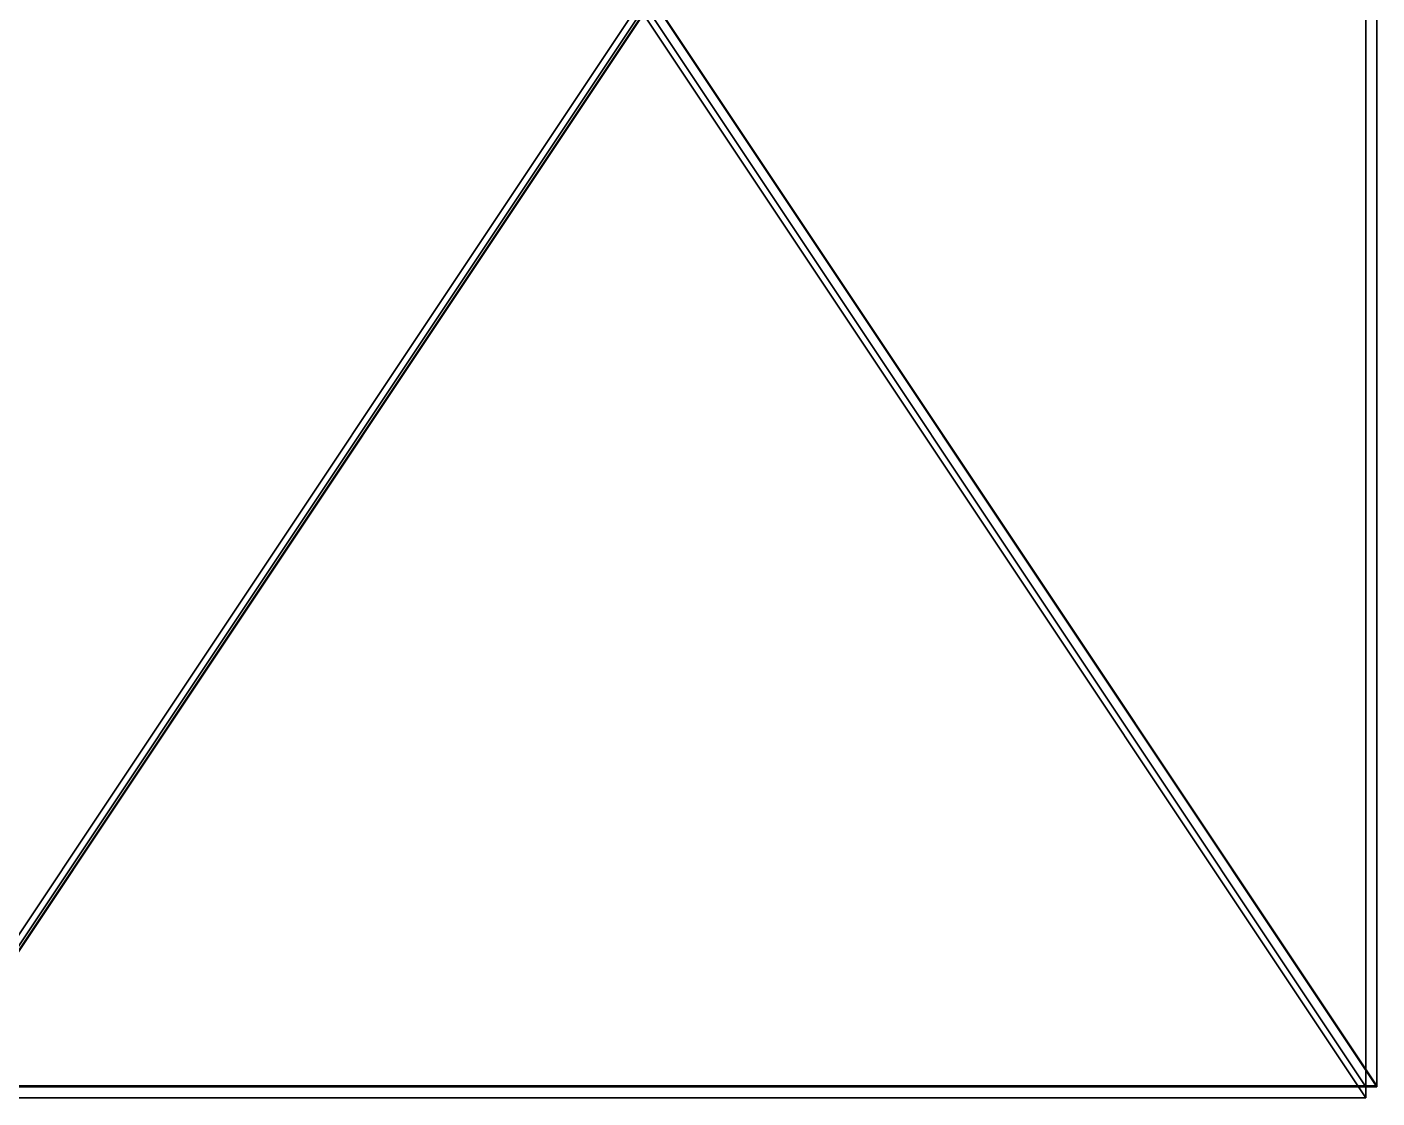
# Model space of a CAD drawing. Extents: x 16.4 to 23.5, y 1.1 to 14.
# Drawn here: x 22.418 to 22.6043, y 11.3481 to 11.4959 of the extents above; entities that cross this region are included whole.
import ezdxf

# ---------------------------------------------------------------- set-up
doc = ezdxf.new("R2010")
doc.units = 0
doc.header["$LTSCALE"] = 0.5
doc.layers.get('0').update_dxf_attribs({"linetype": 'CONTINUOUS'})

msp = doc.modelspace()

# ---------------------------------------------------------------- meshes
at = {"color": 8, "linetype": 'CONTINUOUS'}
mesh = msp.add_polyface(dxfattribs=at)
corners = [(22.402783, 11.649652, 10), (22.402783, 11.349652, 10), (22.402783, 11.349652, 9.7), (22.402783, 11.649652, 9.7), (22.602783, 11.649652, 10), (22.602783, 11.349652, 10), (22.602783, 11.349652, 9.7), (22.602783, 11.649652, 9.7)]
mesh.append_faces([[corners[k] for k in face] for face in [(0, 1, 4), (1, 5, 4), (1, 2, 5), (2, 6, 5), (2, 3, 6), (3, 7, 6), (3, 0, 7), (0, 4, 7), (3, 1, 0), (2, 1, 3), (4, 5, 7), (7, 5, 6)]], dxfattribs={"color": 8})
mesh = msp.add_polyface(dxfattribs=at)
corners = [(22.404319, 11.649762, 2.2), (22.404319, 11.349762, 2.2), (22.404319, 11.349762, 1.9), (22.404319, 11.649762, 1.9), (22.604319, 11.649762, 2.2), (22.604319, 11.349762, 2.2), (22.604319, 11.349762, 1.9), (22.604319, 11.649762, 1.9)]
mesh.append_faces([[corners[k] for k in face] for face in [(0, 1, 4), (1, 5, 4), (1, 2, 5), (2, 6, 5), (2, 3, 6), (3, 7, 6), (3, 0, 7), (0, 4, 7), (3, 1, 0), (2, 1, 3), (4, 5, 7), (7, 5, 6)]], dxfattribs={"color": 8})
mesh = msp.add_polyface(dxfattribs=at)
corners = [(22.404341, 11.649652, 12.6), (22.404341, 11.349652, 12.6), (22.404341, 11.349652, 12.3), (22.404341, 11.649652, 12.3), (22.604341, 11.649652, 12.6), (22.604341, 11.349652, 12.6), (22.604341, 11.349652, 12.3), (22.604341, 11.649652, 12.3)]
mesh.append_faces([[corners[k] for k in face] for face in [(0, 1, 4), (1, 5, 4), (1, 2, 5), (2, 6, 5), (2, 3, 6), (3, 7, 6), (3, 0, 7), (0, 4, 7), (3, 1, 0), (2, 1, 3), (4, 5, 7), (7, 5, 6)]], dxfattribs={"color": 8})
mesh = msp.add_polyface(dxfattribs=at)
corners = [(22.402783, 11.648093, 4.8), (22.402783, 11.348093, 4.8), (22.402783, 11.348093, 4.5), (22.402783, 11.648093, 4.5), (22.602783, 11.648093, 4.8), (22.602783, 11.348093, 4.8), (22.602783, 11.348093, 4.5), (22.602783, 11.648093, 4.5)]
mesh.append_faces([[corners[k] for k in face] for face in [(0, 1, 4), (1, 5, 4), (1, 2, 5), (2, 6, 5), (2, 3, 6), (3, 7, 6), (3, 0, 7), (0, 4, 7), (3, 1, 0), (2, 1, 3), (4, 5, 7), (7, 5, 6)]], dxfattribs={"color": 8})
mesh = msp.add_polyface(dxfattribs=at)
corners = [(22.402783, 11.648093, 7.4), (22.402783, 11.348093, 7.4), (22.402783, 11.348093, 7.1), (22.402783, 11.648093, 7.1), (22.602783, 11.648093, 7.4), (22.602783, 11.348093, 7.4), (22.602783, 11.348093, 7.1), (22.602783, 11.648093, 7.1)]
mesh.append_faces([[corners[k] for k in face] for face in [(0, 1, 4), (1, 5, 4), (1, 2, 5), (2, 6, 5), (2, 3, 6), (3, 7, 6), (3, 0, 7), (0, 4, 7), (3, 1, 0), (2, 1, 3), (4, 5, 7), (7, 5, 6)]], dxfattribs={"color": 8})

doc.saveas('drawing.dxf')
